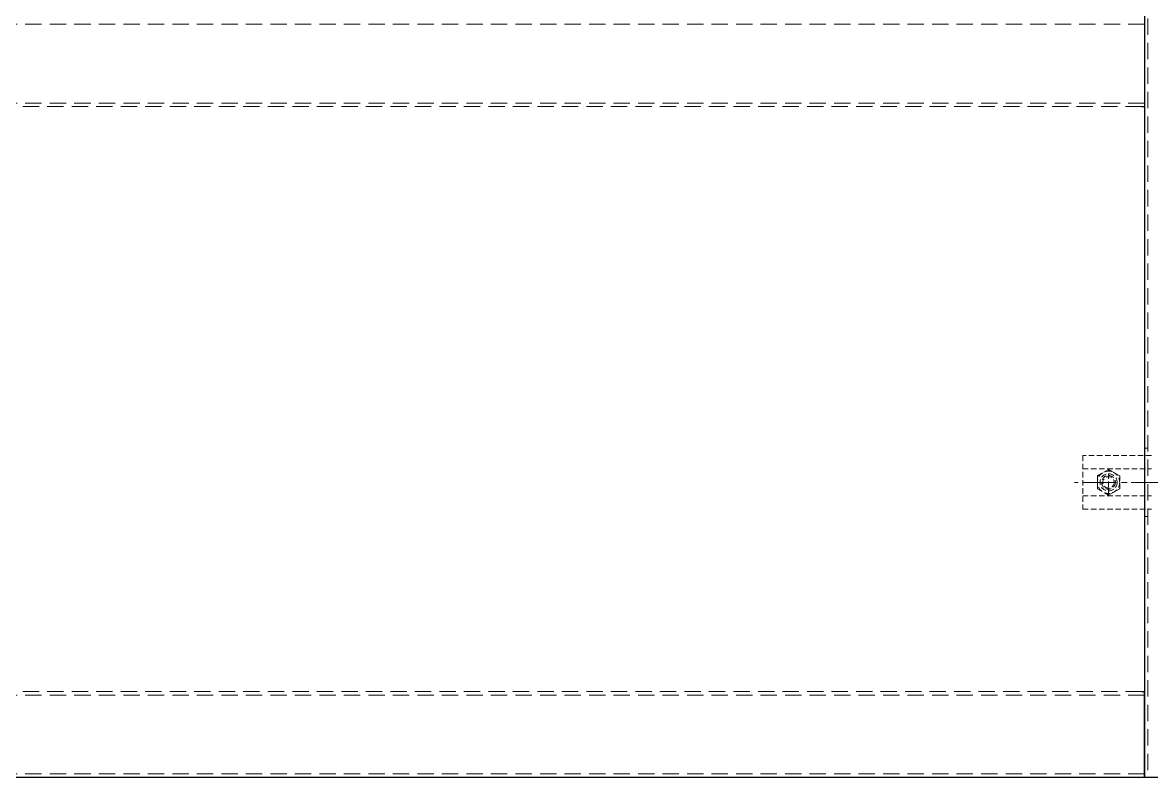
# Model space of a CAD drawing. Header units: millimetres. Extents: x 0 to 51411, y 0 to 16902.
# Drawn here: x 4771 to 5429, y 13794 to 14234 of the extents above; entities that cross this region are included whole.
import ezdxf

# ---------------------------------------------------------------- set-up
doc = ezdxf.new("R2010")
doc.units = ezdxf.units.MM
doc.linetypes.add('CENTER2', pattern=[28.575, 19.05, -3.175, 3.175, -3.175])
doc.linetypes.add('HIDDEN2', pattern=[4.7625, 3.175, -1.5875])
for name, color, linetype, lineweight in [('01_外形線', 7, 'Continuous', 25), ('03_かくれ線', 6, 'HIDDEN2', 13), ('04_中心線', 1, 'CENTER2', 9)]:
    doc.layers.add(name, color=color, linetype=linetype, lineweight=lineweight)

msp = doc.modelspace()

# ---------------------------------------------------------------- linework, layer by layer
at = {"layer": '01_外形線'}
for p, q in [((5425.467, 15407.91), (5425.467, 13793.91)), ((5425.467, 14234.91), (5425.467, 14184.91)), ((5423.967, 14184.91), (5425.467, 14184.91)), ((5423.967, 13843.91), (5425.467, 13843.91)), ((5425.467, 13793.91), (5425.467, 13843.91)), ((5425.467, 13793.91), (3433.467, 13793.91)), ((5433.467, 13793.91), (5425.467, 13793.91))]:
    msp.add_line(p, q, dxfattribs=at)
at = {"layer": '03_かくれ線', "ltscale": 3}
for p, q in [((5427.467, 15407.91), (5427.467, 13793.91)), ((5425.467, 14232.91), (3433.467, 14232.91)), ((5425.467, 14186.91), (3433.467, 14186.91)), ((5423.967, 14184.91), (4433.967, 14184.91)), ((5425.467, 13841.91), (3433.467, 13841.91)), ((5423.967, 13843.91), (4433.967, 13843.91)), ((5425.467, 13795.91), (3433.467, 13795.91))]:
    msp.add_line(p, q, dxfattribs=at)
at = {"layer": '03_かくれ線'}
for p, q in [((5427.467, 13985.91), (5425.467, 13985.91)), ((5429.467, 13981.506), (5389.467, 13981.506)), ((5389.467, 13981.506), (5389.467, 13950.329)), ((5389.467, 13973.712), (5429.467, 13973.712)), ((5389.467, 13958.123), (5429.467, 13958.123)), ((5389.467, 13950.329), (5429.467, 13950.329)), ((5427.467, 13945.91), (5425.467, 13945.91))]:
    msp.add_line(p, q, dxfattribs=at)
msp.add_lwpolyline([(5410.967, 13969.663), (5404.467, 13973.416), (5397.967, 13969.663), (5397.967, 13962.157), (5404.467, 13958.404), (5410.967, 13962.157)], close=True, dxfattribs=at)
msp.add_lwpolyline([(5404.467, 13958.404), (5404.467, 13973.416)], dxfattribs=at)
for radius in [6.5, 5, 4, 3.324]:
    msp.add_circle((5404.467, 13965.91), radius, dxfattribs=at)
at = {"layer": '04_中心線'}
msp.add_line((5434.467, 13965.91), (5418.467, 13965.91), dxfattribs=at)
for points in [[(5437.467, 13965.91), (5384.657, 13965.91)], [(5449.309, 13965.91), (5417.625, 13965.91)]]:
    msp.add_lwpolyline(points, dxfattribs=at)

doc.saveas('drawing.dxf')
